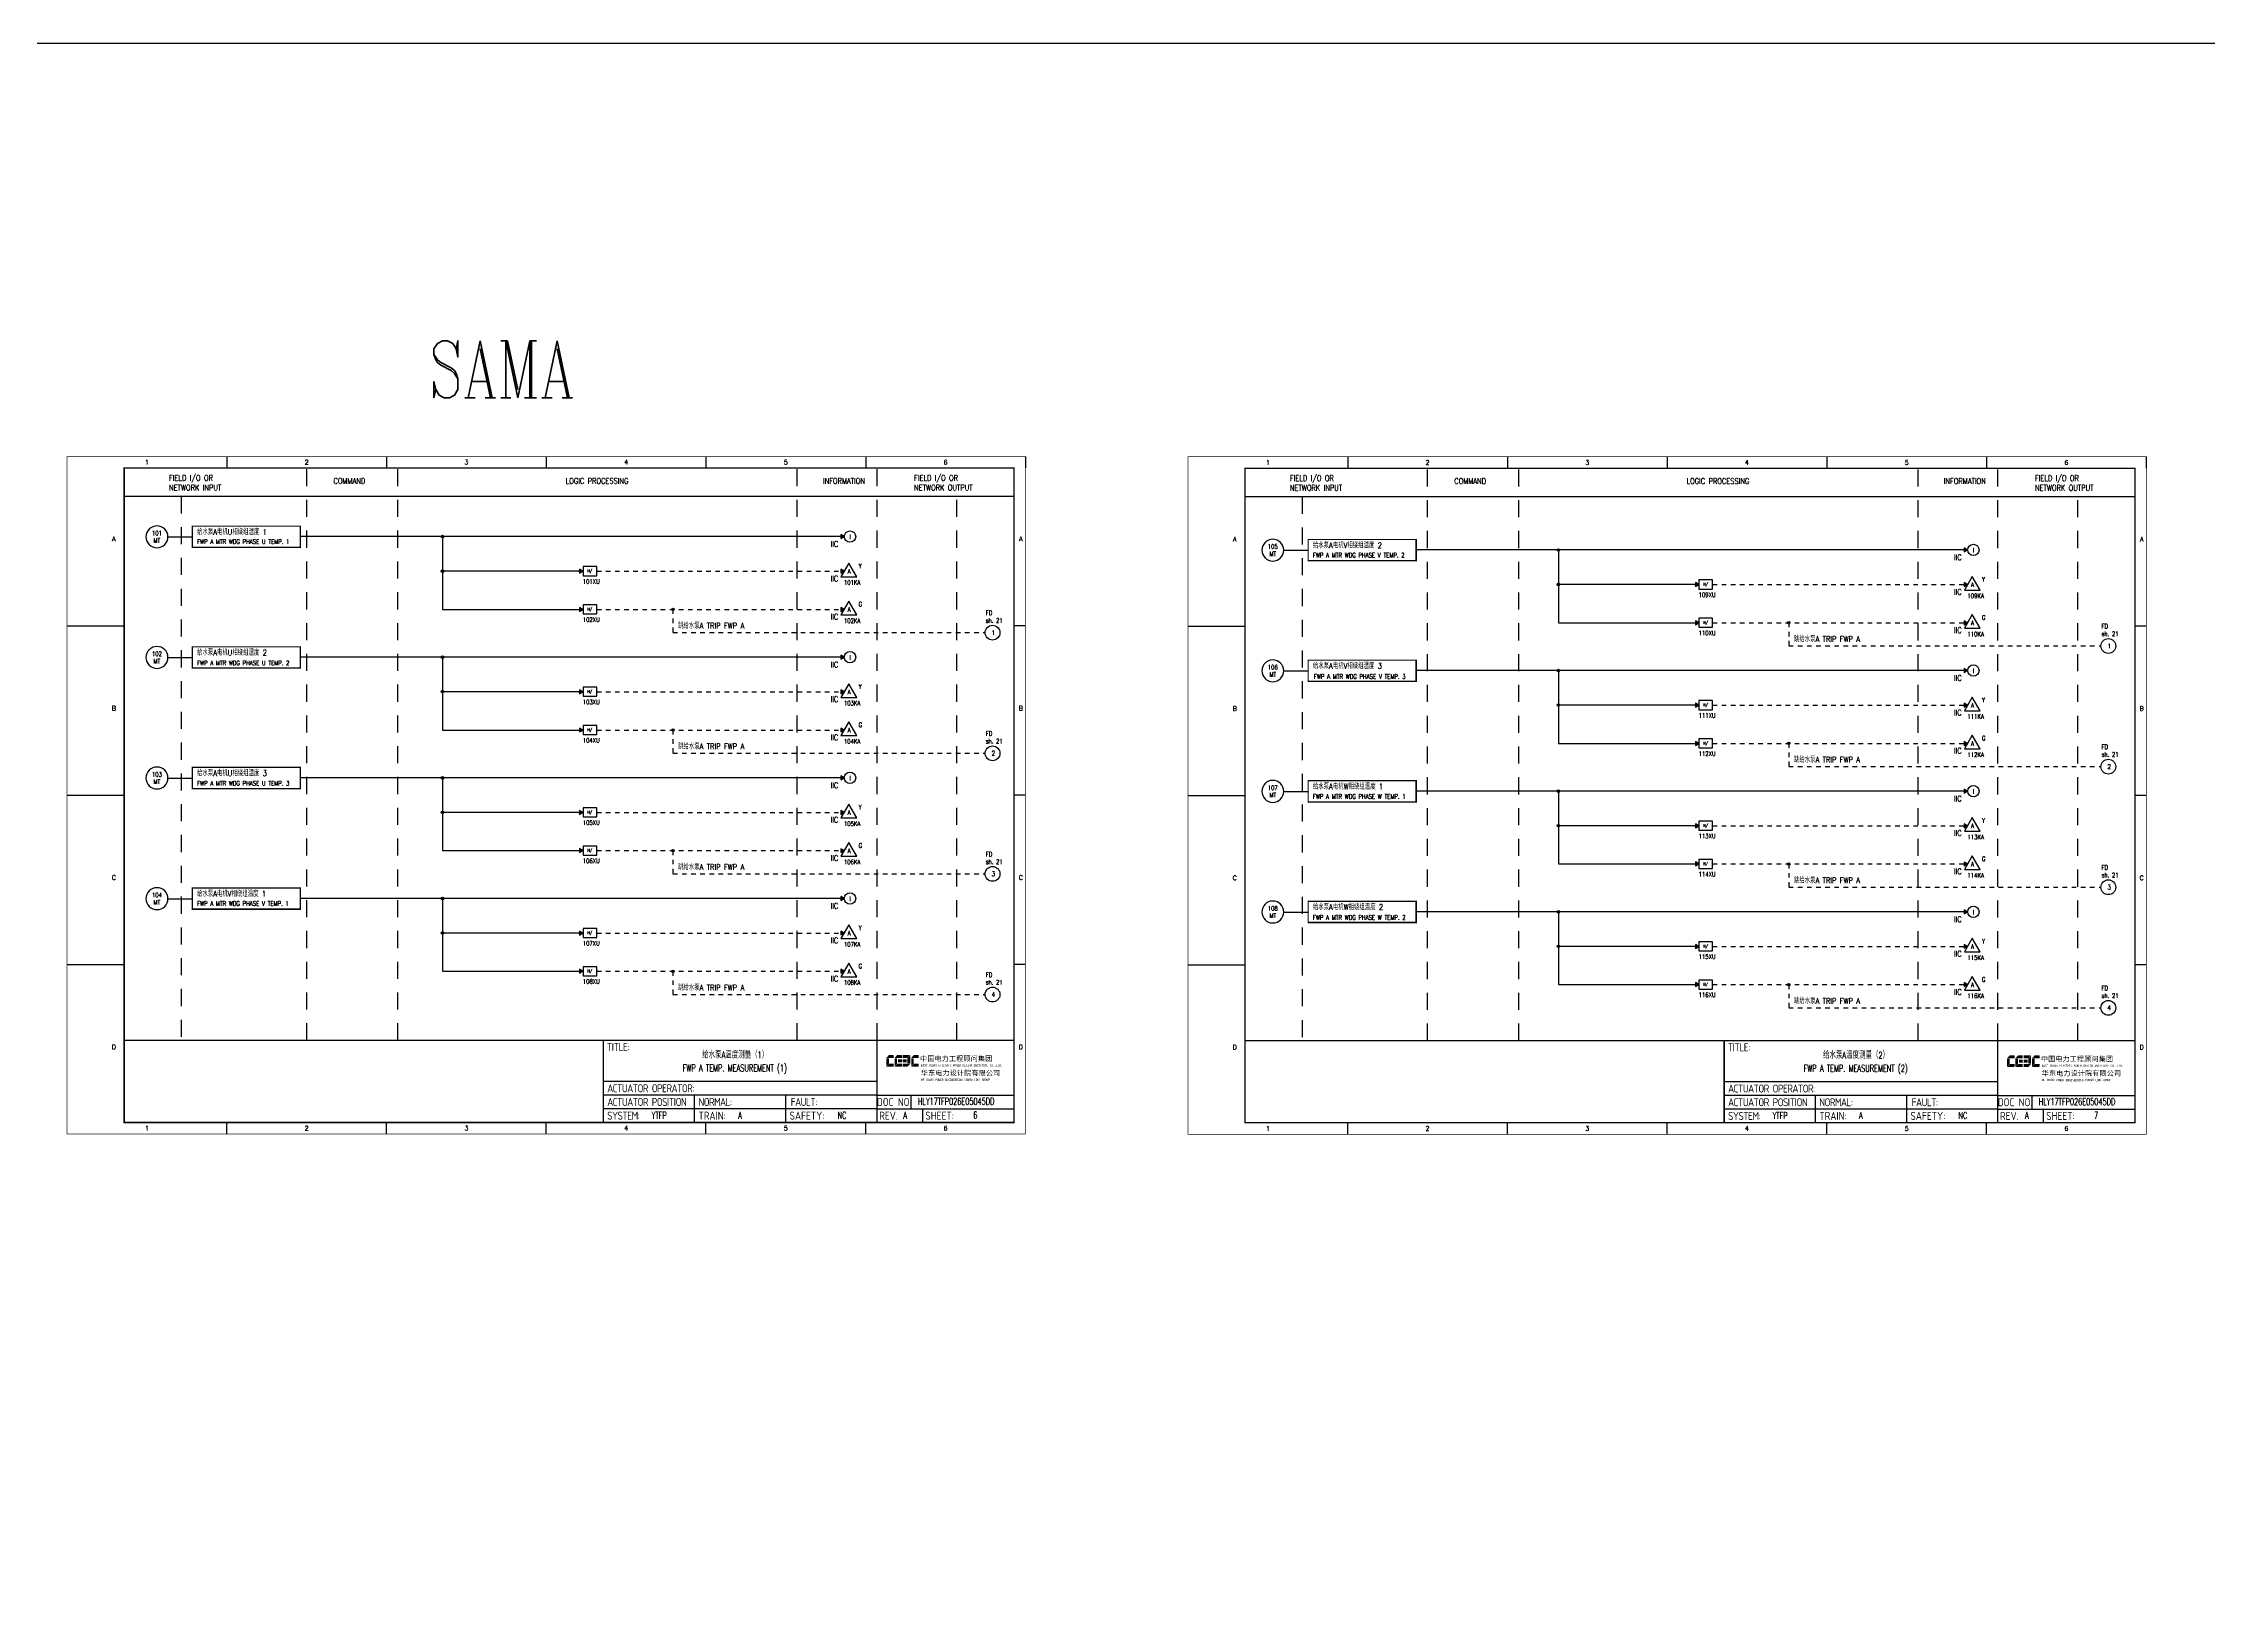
# Model space of a CAD drawing. Header units: millimetres. Extents: x 38833 to 52469, y 29493 to 32647.
# Drawn here: x 39645 to 40594, y 31961 to 32647 of the extents above; entities that cross this region are included whole.
import ezdxf
from ezdxf.enums import TextEntityAlignment as Align

# ---------------------------------------------------------------- set-up
doc = ezdxf.new("R2010")
doc.units = ezdxf.units.MM
for name, pattern in [('D2', [6, 2, -2, 2]), ('DASHED', [0.75, 0.5, -0.25]), ('JIS_02_0.7', [1.35, 0.75, -0.6])]:
    doc.linetypes.add(name, pattern=pattern)
for name, color, linetype in [('BORDER', 1, 'Continuous'), ('INSTRUMENT', 4, 'Continuous'), ('MLINE', 6, 'Continuous'), ('TITLE', 1, 'Continuous'), ('TK', 7, 'Continuous'), ('图框_外框线', 7, 'Continuous'), ('图框_标题栏文字', 6, 'Continuous')]:
    doc.layers.add(name, color=color, linetype=linetype)
doc.styles.add('DANIEL', font='COMPLEX', dxfattribs={"width": 0.7, "bigfont": 'GVFS'})
doc.styles.add('ecepdi', font='simhei.ttf', dxfattribs={"width": 0.9})
doc.styles.get("Standard").update_dxf_attribs({"font": 'romans.shx', "width": 0.7, "bigfont": 'hztxta.shx'})
doc.styles.add('工程字', font='gbenor.shx', dxfattribs={"bigfont": 'gbcbig.shx'})

# ---------------------------------------------------------------- blocks, each defined once
blk = doc.blocks.new('INS00')
at = {"layer": 'INSTRUMENT', "color": 0}
blk.add_lwpolyline([(6, 0, 1), (-6, 0, 1)], format="xyb", close=True, dxfattribs=at)
at = {"layer": 'INSTRUMENT', "flags": 1}
for tag, p in [('INSNAM', (0, 9)), ('INSDGN', (0, -9)), ('INSSUP', (0, -15)), ('INSMAN', (0, -18)), ('INSREM', (0, -21)), ('INSTYP', (0, -12))]:
    blk.add_attdef(tag, text='', height=3, dxfattribs=at).set_placement(p, align=Align.TOP_CENTER)
at = {"layer": 'INSTRUMENT', "width": 0.7}
for tag, p in [('INSIDE', (0, 2)), ('INSSYS', (0, -2))]:
    blk.add_attdef(tag, text='', height=2.5, dxfattribs=at).set_placement(p, align=Align.MIDDLE)
for tag, p in [('INSHH', (6, 3.5)), ('INSL', (6, -3)), ('INSLL', (6, -6))]:
    blk.add_attdef(tag, p, '', height=2.5, dxfattribs=at)
at = {"layer": 'INSTRUMENT', "linetype": 'DASHED', "width": 0.7}
blk.add_attdef('INSH', (6, 0.5), '', height=2.5, dxfattribs=at)
blk = doc.blocks.new('大于')
at = {"layer": 'BORDER'}
blk.add_hatch(color=256, dxfattribs=at).paths.add_polyline_path([(2178.99, 3748.47), (2177.49, 3749.34), (2177.49, 3747.6)])
for p, q in [((2176.99, 3748.47), (2178.99, 3748.47)), ((2184.99, 3748.47), (2186.99, 3748.47))]:
    blk.add_line(p, q, dxfattribs=at)
for points in [[(2178.99, 3748.47), (2177.49, 3749.34), (2177.49, 3747.6)], [(2184.99, 3750.47), (2178.99, 3750.47), (2178.99, 3746.47), (2184.99, 3746.47)]]:
    blk.add_lwpolyline(points, close=True, dxfattribs=at)
at = {"layer": 'BORDER', "style": 'DANIEL', "width": 0.8}
blk.add_text('H/', height=1.2, dxfattribs=at).set_placement((2181.94, 3748.51), align=Align.MIDDLE)
blk = doc.blocks.new('A$C1E0003F3')
h = blk.add_hatch(color=152)
edge = h.paths.add_edge_path()
edge.add_ellipse((5.15, 4.41), major_axis=(0, 0.211), ratio=0.769231, start_angle=-90, end_angle=0)
edge.add_line((5.15, 4.62), (3.22, 4.62))
edge.add_line((3.22, 4.62), (2.09, 3.35))
edge.add_line((2.09, 3.35), (5.32, 3.35))
edge.add_line((5.32, 3.35), (5.32, 4.41))
h.paths.add_polyline_path([(3.22, 3.23), (2.09, 3.23), (2.09, -0.36), (3.22, 0.91)])
edge = h.paths.add_edge_path()
edge.add_line((5.32, 0.81), (3.27, 0.81))
edge.add_line((3.27, 0.81), (2.13, -0.46))
edge.add_line((2.13, -0.46), (5.15, -0.46))
edge.add_ellipse((5.15, -0.25), major_axis=(0, 0.211), ratio=0.769231, start_angle=180, end_angle=270)
edge.add_line((5.32, -0.25), (5.32, 0.81))
h = blk.add_hatch(color=152)
edge = h.paths.add_edge_path()
edge.add_ellipse((8.78, 4.41), major_axis=(0, 0.211), ratio=0.769231, start_angle=-90, end_angle=0)
edge.add_line((8.78, 4.62), (6.84, 4.62))
edge.add_line((6.84, 4.62), (5.71, 3.35))
edge.add_line((5.71, 3.35), (8.94, 3.35))
edge.add_line((8.94, 3.35), (8.94, 4.41))
h.paths.add_polyline_path([(6.84, 3.23), (5.71, 3.23), (5.71, -0.36), (6.84, 0.91)])
edge = h.paths.add_edge_path()
edge.add_ellipse((8.78, 2.49), major_axis=(0, 0.211), ratio=0.769231, start_angle=-90, end_angle=0)
edge.add_line((8.78, 2.7), (7.22, 2.7))
edge.add_line((7.22, 2.7), (7.22, 1.44))
edge.add_line((7.22, 1.44), (8.78, 1.44))
edge.add_ellipse((8.78, 1.65), major_axis=(0, 0.211), ratio=0.769231, start_angle=180, end_angle=270)
edge.add_line((8.94, 1.65), (8.94, 2.49))
edge = h.paths.add_edge_path()
edge.add_line((8.94, 0.81), (6.89, 0.81))
edge.add_line((6.89, 0.81), (5.75, -0.46))
edge.add_line((5.75, -0.46), (8.78, -0.46))
edge.add_ellipse((8.78, -0.25), major_axis=(0, 0.211), ratio=0.769231, start_angle=180, end_angle=270)
edge.add_line((8.94, -0.25), (8.94, 0.81))
h = blk.add_hatch(color=1)
edge = h.paths.add_edge_path()
edge.add_line((12.48, 4.62), (9.46, 4.62))
edge.add_ellipse((9.46, 4.41), major_axis=(0, 0.211), ratio=0.769231, start_angle=0, end_angle=90)
edge.add_line((9.3, 4.41), (9.3, 3.35))
edge.add_line((9.3, 3.35), (11.35, 3.35))
edge.add_line((11.35, 3.35), (12.48, 4.62))
h.paths.add_polyline_path([(12.57, 4.56), (11.38, 3.23), (11.38, 0.93), (12.57, 0.93)])
edge = h.paths.add_edge_path()
edge.add_line((11.03, 2.7), (9.46, 2.7))
edge.add_ellipse((9.46, 2.49), major_axis=(0, 0.211), ratio=0.769231, start_angle=0, end_angle=90)
edge.add_line((9.3, 2.49), (9.3, 1.65))
edge.add_ellipse((9.46, 1.65), major_axis=(0, 0.211), ratio=0.769231, start_angle=90, end_angle=180)
edge.add_line((9.46, 1.44), (11.03, 1.44))
edge.add_line((11.03, 1.44), (11.03, 2.7))
h = blk.add_hatch(color=1)
edge = h.paths.add_edge_path()
edge.add_line((12.58, 0.79), (9.3, 0.79))
edge.add_line((9.3, 0.79), (9.3, -0.27))
edge.add_ellipse((9.46, -0.27), major_axis=(0, 0.211), ratio=0.769231, start_angle=90, end_angle=180)
edge.add_line((9.46, -0.48), (11.43, -0.48))
edge.add_line((11.43, -0.48), (12.58, 0.79))
h = blk.add_hatch(color=152)
edge = h.paths.add_edge_path()
edge.add_ellipse((16.11, 4.41), major_axis=(0, 0.211), ratio=0.769231, start_angle=-90, end_angle=0)
edge.add_line((16.11, 4.62), (14.14, 4.62))
edge.add_line((14.14, 4.62), (13, 3.35))
edge.add_line((13, 3.35), (16.27, 3.35))
edge.add_line((16.27, 3.35), (16.27, 4.41))
h.paths.add_polyline_path([(14.14, 3.23), (13, 3.23), (13, -0.36), (14.14, 0.91)])
edge = h.paths.add_edge_path()
edge.add_line((16.27, 0.81), (14.18, 0.81))
edge.add_line((14.18, 0.81), (13.04, -0.46))
edge.add_line((13.04, -0.46), (16.03, -0.46))
edge.add_ellipse((16.03, -0.15), major_axis=(0, 0.316), ratio=0.769231, start_angle=180, end_angle=270)
edge.add_line((16.27, -0.15), (16.27, 0.81))
at = {"layer": 'TITLE', "color": 7, "style": 'ecepdi'}
for s, p in [('中', (16.92, 1.94)), ('国', (20.09, 2)), ('电', (23.25, 1.99)), ('力', (26.39, 1.96)), ('工', (29.53, 1.95)), ('程', (32.71, 1.98)), ('顾', (35.9, 1.98)), ('问', (39.09, 1.94)), ('集', (42.26, 1.98)), ('团', (45.42, 2.01)), ('华', (17.24, -4.31)), ('东', (20.45, -4.29)), ('电', (23.62, -4.35)), ('力', (26.75, -4.32)), ('设', (29.92, -4.3)), ('计', (33.05, -4.31)), ('院', (36.26, -4.29)), ('有', (39.41, -4.29)), ('限', (42.57, -4.32)), ('公', (45.78, -4.38)), ('司', (48.91, -4.35))]:
    blk.add_text(s, height=2.2, dxfattribs=at).set_placement(p)
at = {"layer": 'TITLE', "color": 7, "style": 'ecepdi', "width": 0.975}
for s, p in [('E', (17.58, 0.02)), ('A', (18.29, 0.03)), ('S', (19, 0.03)), ('T', (19.7, 0.03)), ('C', (21.1, 0.09)), ('H', (21.77, 0.09)), ('I', (22.46, 0.09)), ('N', (23.17, 0.1)), ('A', (23.86, 0.1)), ('E', (25.35, 0.09)), ('L', (26.05, 0.11)), ('E', (26.76, 0.1)), ('C', (27.46, 0.12)), ('T', (28.18, 0.11)), ('R', (28.87, 0.1)), ('I', (29.57, 0.11)), ('C', (30.28, 0.1)), ('P', (31.64, 0.09)), ('O', (32.32, 0.08)), ('W', (33.03, 0.08)), ('E', (33.72, 0.08)), ('R', (34.42, 0.09)), ('D', (35.81, 0.1)), ('E', (36.52, 0.1)), ('S', (37.2, 0.1)), ('I', (37.91, 0.09)), ('G', (38.68, 0.11)), ('N', (39.38, 0.09)), ('I', (40.72, 0.07)), ('N', (41.43, 0.08)), ('S', (42.14, 0.08)), ('T', (42.83, 0.08)), ('I', (43.52, 0.09)), ('T', (44.22, 0.07)), ('U', (44.93, 0.07)), ('T', (45.63, 0.08)), ('E', (46.34, 0.09)), ('C', (47.76, 0.11)), ('O', (48.48, 0.1)), ('L', (50.56, 0.1)), ('T', (51.27, 0.1)), ('D', (51.96, 0.1)), ('O', (17.67, -6.18)), ('OF', (18.01, -6.2)), ('F', (18.37, -6.2)), ('C', (19.8, -6.19)), ('H', (20.47, -6.19)), ('I', (21.15, -6.19)), ('N', (21.87, -6.18)), ('A', (22.56, -6.18)), ('P', (23.98, -6.2)), ('O', (24.66, -6.21)), ('W', (25.36, -6.21)), ('E', (26.06, -6.21)), ('R', (26.75, -6.2)), ('E', (28.19, -6.24)), ('N', (28.91, -6.27)), ('G', (29.62, -6.26)), ('I', (30.32, -6.27)), ('N', (31.02, -6.27)), ('E', (31.7, -6.28)), ('E', (32.41, -6.27)), ('R', (33.1, -6.24)), ('I', (33.81, -6.24)), ('N', (34.51, -6.26)), ('G', (35.2, -6.24)), ('C', (36.61, -6.19)), ('O', (37.3, -6.21)), ('N', (38, -6.2)), ('S', (38.71, -6.21)), ('U', (39.41, -6.18)), ('L', (40.11, -6.18)), ('T', (40.81, -6.19)), ('I', (41.51, -6.21)), ('N', (42.2, -6.21)), ('G', (42.91, -6.17)), ('G', (44.29, -6.2)), ('R', (45, -6.21)), ('O', (45.69, -6.22)), ('U', (46.39, -6.2)), ('P', (47.1, -6.23)), ('.', (49.23, 0.1)), (',', (49.87, 0.1)), ('.', (52.72, 0.11))]:
    blk.add_text(s, height=1, dxfattribs=at).set_placement(p, align=Align.MIDDLE_CENTER)
blk = doc.blocks.new('A$C613255F0')
for p, q in [((70, 297), (70, 292)), ((140, 297), (140, 292)), ((210, 297), (210, 292)), ((280, 297), (280, 292)), ((350, 297), (350, 292)), ((420, 297), (420, 292)), ((0, 222.75), (25, 222.75)), ((420, 222.75), (415, 222.75)), ((0, 148.5), (25, 148.5)), ((420, 148.5), (415, 148.5)), ((0, 74.25), (25, 74.25)), ((420, 74.25), (415, 74.25)), ((70, 0), (70, 5)), ((140, 0), (140, 5)), ((210, 0), (210, 5)), ((280, 0), (280, 5)), ((350, 0), (350, 5))]:
    blk.add_line(p, q)
at = {"layer": 'MLINE', "linetype": 'JIS_02_0.7', "ltscale": 10}
for p, q in [((105, 41), (105, 292)), ((145, 41), (145, 292)), ((320, 41), (320, 292)), ((355, 41), (355, 292)), ((50, 279.56), (50, 41)), ((390, 41), (390, 279.56))]:
    blk.add_line(p, q, dxfattribs=at)
at = {"layer": 'MLINE'}
blk.add_line((25, 279.56), (415, 279.56), dxfattribs=at)
at = {"layer": '图框_外框线'}
for p, q in [((355, 5), (355, 41)), ((355, 23), (235, 23)), ((355, 17), (235, 17)), ((355, 11), (235, 11)), ((355, 11), (235, 11)), ((275, 11), (275, 17)), ((275, 5), (275, 11)), ((315, 11), (315, 17)), ((315, 5), (315, 11)), ((355, 17), (415, 17)), ((355, 11), (415, 11)), ((370, 11), (370, 17)), ((375, 5), (375, 11))]:
    blk.add_line(p, q, dxfattribs=at)
for points, const_width in [([(0, 0), (420, 0), (420, 297), (0, 297)], 0.3), ([(25, 5), (415, 5), (415, 292), (25, 292)], 0.6)]:
    blk.add_lwpolyline(points, close=True, dxfattribs=dict(at, const_width=const_width))
at = {"layer": '图框_外框线', "const_width": 0.6}
blk.add_lwpolyline([(235, 41), (25, 41)], dxfattribs=at)
at = {"layer": '图框_外框线'}
blk.add_lwpolyline([(415, 41, 0.6, 0.6, 0), (235, 41, 0.6, 0.6, 0), (235, 5, 0, 0, 0)], format="xyseb", dxfattribs=at)
blk.add_blockref('A$C1E0003F3', (356.94, 29.95))
at = {"layer": 'MLINE', "char_height": 2.5, "width": 31.8959, "attachment_point": 1}
for s, insert in [('FIELD I/O OR', (44.67, 288.89)), ('COMMAND', (116.74, 287.58)), ('LOGIC PROCESSING', (218.52, 287.58)), ('INFORMATION', (331.25, 287.58)), ('FIELD I/O OR', (371.22, 288.89)), ('NETWORK INPUT', (44.67, 284.64)), ('NETWORK OUTPUT', (371.22, 284.64))]:
    blk.add_mtext(s, dxfattribs=dict(at, insert=insert))
at = {"layer": 'TK', "color": 3}
for s, p in [('1', (35, 294.5)), ('2', (105, 294.5)), ('3', (175, 294.5)), ('4', (245, 294.5)), ('5', (315, 294.5)), ('6', (385, 294.5)), ('1', (35, 2.5)), ('2', (105, 2.5)), ('3', (175, 2.5)), ('4', (245, 2.5)), ('5', (315, 2.5)), ('6', (385, 2.5))]:
    blk.add_text(s, height=2, dxfattribs=at).set_placement(p, align=Align.MIDDLE)
for s, p in [('A', (20.5, 259.88)), ('A', (418, 259.88)), ('B', (20.5, 185.62)), ('B', (418, 185.62)), ('C', (20.5, 111.38)), ('C', (418, 111.38)), ('D', (20.5, 37.12)), ('D', (418, 37.12))]:
    blk.add_text(s, height=2, dxfattribs=at).set_placement(p, align=Align.CENTER)
at = {"layer": '图框_标题栏文字', "char_height": 3.5, "style": '工程字'}
for s, insert, width, attachment_point in [('{\\T0.9; TITLE:}', (234.86, 38.09), 14.2249, 4), ('{\\T0.9; ACTUATOR OPERATOR:}', (235, 20), 40, 4), ('{\\T0.9; ACTUATOR POSITION}', (235, 14), 45, 4), ('{\\T0.9; SYSTEM:}', (235, 8), 17.9526, 4), ('{\\T0.9; }TRAIN: ', (275, 8), 17.6638, 4), ('{\\T0.9; NORMAL:}', (275, 14), 18.2557, 4), ('SAFETY:', (324.3, 8), 22.3993, 5), ('{\\T0.9; FAULT:}', (315.44, 14), 15, 4), ('DOC NO.', (362.5, 14), 15, 5), ('REV.', (360, 8), 10, 5), ('SHEET:', (382.42, 8), 20, 5)]:
    blk.add_mtext(s, dxfattribs=dict(at, insert=insert, width=width, attachment_point=attachment_point))

msp = doc.modelspace()

# ---------------------------------------------------------------- hatches: boundary and pattern name
h = msp.add_hatch(color=256)
edge = h.paths.add_edge_path()
edge.add_arc((39819.74, 32430.43), 0.55, 0, 360)
for points in [[(39995.82, 32430.43), (39994.32, 32431.29), (39994.32, 32429.56)], [(40488.2, 32424.58), (40486.7, 32425.44), (40486.7, 32423.71)], [(39995.82, 32415.28), (39994.32, 32416.14), (39994.32, 32414.41)], [(40488.2, 32409.43), (40486.7, 32410.29), (40486.7, 32408.56)], [(39995.82, 32398.51), (39994.32, 32399.37), (39994.32, 32397.64)], [(40488.2, 32392.65), (40486.7, 32393.52), (40486.7, 32391.79)], [(39995.82, 32377.54), (39994.32, 32378.41), (39994.32, 32376.67)], [(40488.2, 32371.69), (40486.7, 32372.56), (40486.7, 32370.82)], [(39995.82, 32362.39), (39994.32, 32363.26), (39994.32, 32361.52)], [(40488.2, 32356.54), (40486.7, 32357.41), (40486.7, 32355.67)], [(39995.82, 32345.62), (39994.32, 32346.48), (39994.32, 32344.75)], [(40488.2, 32339.77), (40486.7, 32340.63), (40486.7, 32338.9)], [(39995.82, 32324.65), (39994.32, 32325.52), (39994.32, 32323.79)], [(40488.2, 32318.8), (40486.7, 32319.67), (40486.7, 32317.94)], [(39995.82, 32309.5), (39994.32, 32310.37), (39994.32, 32308.64)], [(40488.2, 32303.65), (40486.7, 32304.52), (40486.7, 32302.79)], [(39995.82, 32292.73), (39994.32, 32293.59), (39994.32, 32291.86)], [(40488.2, 32286.88), (40486.7, 32287.74), (40486.7, 32286.01)], [(39995.82, 32271.76), (39994.32, 32272.63), (39994.32, 32270.9)], [(40488.2, 32265.91), (40486.7, 32266.78), (40486.7, 32265.05)], [(39995.82, 32256.61), (39994.32, 32257.48), (39994.32, 32255.75)], [(40488.2, 32250.76), (40486.7, 32251.63), (40486.7, 32249.9)], [(39995.82, 32239.84), (39994.32, 32240.71), (39994.32, 32238.97)], [(40488.2, 32233.99), (40486.7, 32234.86), (40486.7, 32233.12)]]:
    msp.add_hatch(color=256).paths.add_polyline_path(points)
h = msp.add_hatch(color=256)
edge = h.paths.add_edge_path()
edge.add_arc((40308.79, 32424.58), 0.55, 0, 360)
h = msp.add_hatch(color=256)
edge = h.paths.add_edge_path()
edge.add_arc((39819.74, 32415.28), 0.55, 0, 360)
h = msp.add_hatch(color=256)
edge = h.paths.add_edge_path()
edge.add_arc((40308.79, 32409.43), 0.55, 0, 360)
h = msp.add_hatch(color=256)
edge = h.paths.add_edge_path()
edge.add_arc((39920.73, 32398.51), 0.55, 0, 360)
h = msp.add_hatch(color=256)
edge = h.paths.add_edge_path()
edge.add_arc((40409.77, 32392.65), 0.55, 0, 360)
h = msp.add_hatch(color=256)
edge = h.paths.add_edge_path()
edge.add_arc((39819.74, 32377.54), 0.55, 0, 360)
h = msp.add_hatch(color=256)
edge = h.paths.add_edge_path()
edge.add_arc((40308.79, 32371.69), 0.55, 0, 360)
h = msp.add_hatch(color=256)
edge = h.paths.add_edge_path()
edge.add_arc((39819.74, 32362.39), 0.55, 0, 360)
h = msp.add_hatch(color=256)
edge = h.paths.add_edge_path()
edge.add_arc((40308.79, 32356.54), 0.55, 0, 360)
h = msp.add_hatch(color=256)
edge = h.paths.add_edge_path()
edge.add_arc((39920.73, 32345.62), 0.55, 0, 360)
h = msp.add_hatch(color=256)
edge = h.paths.add_edge_path()
edge.add_arc((40409.77, 32339.77), 0.55, 0, 360)
h = msp.add_hatch(color=256)
edge = h.paths.add_edge_path()
edge.add_arc((39819.74, 32324.65), 0.55, 0, 360)
h = msp.add_hatch(color=256)
edge = h.paths.add_edge_path()
edge.add_arc((40308.79, 32318.8), 0.55, 0, 360)
h = msp.add_hatch(color=256)
edge = h.paths.add_edge_path()
edge.add_arc((39819.74, 32309.5), 0.55, 0, 360)
h = msp.add_hatch(color=256)
edge = h.paths.add_edge_path()
edge.add_arc((40308.79, 32303.65), 0.55, 0, 360)
h = msp.add_hatch(color=256)
edge = h.paths.add_edge_path()
edge.add_arc((39920.73, 32292.73), 0.55, 0, 360)
h = msp.add_hatch(color=256)
edge = h.paths.add_edge_path()
edge.add_arc((40409.77, 32286.88), 0.55, 0, 360)
h = msp.add_hatch(color=256)
edge = h.paths.add_edge_path()
edge.add_arc((39819.74, 32271.76), 0.55, 0, 360)
h = msp.add_hatch(color=256)
edge = h.paths.add_edge_path()
edge.add_arc((39819.74, 32271.76), 0.55, 0, 360)
h = msp.add_hatch(color=256)
edge = h.paths.add_edge_path()
edge.add_arc((40308.79, 32265.91), 0.55, 0, 360)
h = msp.add_hatch(color=256)
edge = h.paths.add_edge_path()
edge.add_arc((39819.74, 32256.61), 0.55, 0, 360)
h = msp.add_hatch(color=256)
edge = h.paths.add_edge_path()
edge.add_arc((39819.74, 32256.61), 0.55, 0, 360)
h = msp.add_hatch(color=256)
edge = h.paths.add_edge_path()
edge.add_arc((40308.79, 32250.76), 0.55, 0, 360)
h = msp.add_hatch(color=256)
edge = h.paths.add_edge_path()
edge.add_arc((39920.73, 32239.84), 0.55, 0, 360)
h = msp.add_hatch(color=256)
edge = h.paths.add_edge_path()
edge.add_arc((40409.77, 32233.99), 0.55, 0, 360)

# ---------------------------------------------------------------- linework, layer by layer
for p, q in [((39699.38, 32430.34), (39710.08, 32430.34)), ((39757.48, 32425.67), (39757.48, 32435.01)), ((39995.82, 32430.43), (39757.48, 32430.43)), ((39819.74, 32430.43), (39819.74, 32398.51)), ((40246.53, 32419.82), (40246.53, 32429.16)), ((39757.48, 32425.67), (39710.08, 32425.67)), ((40188.43, 32424.49), (40199.13, 32424.49)), ((40246.53, 32419.82), (40199.13, 32419.82)), ((40488.2, 32424.58), (40246.53, 32424.58)), ((40308.79, 32424.58), (40308.79, 32392.65)), ((39881.35, 32415.28), (39819.74, 32415.28)), ((39887.35, 32415.28), (39888.14, 32415.28)), ((40370.39, 32409.43), (40308.79, 32409.43)), ((40376.39, 32409.43), (40377.19, 32409.43)), ((39819.74, 32398.51), (39881.35, 32398.51)), ((39887.35, 32398.51), (39888.14, 32398.51)), ((40308.79, 32392.65), (40370.39, 32392.65)), ((40376.39, 32392.65), (40377.19, 32392.65)), ((39757.48, 32372.78), (39757.48, 32382.12)), ((39699.38, 32377.45), (39710.08, 32377.45)), ((39757.48, 32372.78), (39710.08, 32372.78)), ((39995.82, 32377.54), (39757.48, 32377.54)), ((39819.74, 32377.54), (39819.74, 32345.62)), ((40246.53, 32366.93), (40246.53, 32376.27)), ((40188.43, 32371.6), (40199.13, 32371.6)), ((40246.53, 32366.93), (40199.13, 32366.93)), ((40488.2, 32371.69), (40246.53, 32371.69)), ((40308.79, 32371.69), (40308.79, 32339.77)), ((39881.35, 32362.39), (39819.74, 32362.39)), ((39887.35, 32362.39), (39888.14, 32362.39)), ((40370.39, 32356.54), (40308.79, 32356.54)), ((40376.39, 32356.54), (40377.19, 32356.54)), ((39819.74, 32345.62), (39881.35, 32345.62)), ((39887.35, 32345.62), (39888.14, 32345.62)), ((40308.79, 32339.77), (40370.39, 32339.77)), ((40376.39, 32339.77), (40377.19, 32339.77)), ((39757.48, 32319.89), (39757.48, 32329.23)), ((39995.82, 32324.65), (39757.48, 32324.65)), ((39819.74, 32324.65), (39819.74, 32292.73)), ((39699.38, 32324.56), (39710.08, 32324.56)), ((39757.48, 32319.89), (39710.08, 32319.89)), ((40188.43, 32318.71), (40199.13, 32318.71)), ((40246.53, 32314.04), (40246.53, 32323.38)), ((40488.2, 32318.8), (40246.53, 32318.8)), ((40308.79, 32318.8), (40308.79, 32286.88)), ((39881.35, 32309.5), (39819.74, 32309.5)), ((39887.35, 32309.5), (39888.14, 32309.5)), ((40246.53, 32314.04), (40199.13, 32314.04)), ((40370.39, 32303.65), (40308.79, 32303.65)), ((40376.39, 32303.65), (40377.19, 32303.65)), ((39819.74, 32292.73), (39881.35, 32292.73)), ((39887.35, 32292.73), (39888.14, 32292.73)), ((40308.79, 32286.88), (40370.39, 32286.88)), ((40376.39, 32286.88), (40377.19, 32286.88)), ((39699.38, 32271.67), (39710.08, 32271.67)), ((39757.48, 32267), (39757.48, 32276.34)), ((39995.82, 32271.76), (39757.48, 32271.76)), ((39819.74, 32271.76), (39819.74, 32239.84)), ((40246.53, 32261.15), (40246.53, 32270.49)), ((39757.48, 32267), (39710.08, 32267)), ((40188.43, 32265.82), (40199.13, 32265.82)), ((40246.53, 32261.15), (40199.13, 32261.15)), ((40488.2, 32265.91), (40246.53, 32265.91)), ((40308.79, 32265.91), (40308.79, 32233.99)), ((39881.35, 32256.61), (39819.74, 32256.61)), ((39887.35, 32256.61), (39888.14, 32256.61)), ((40370.39, 32250.76), (40308.79, 32250.76)), ((40376.39, 32250.76), (40377.19, 32250.76)), ((39819.74, 32239.84), (39879.35, 32239.84)), ((39887.35, 32239.84), (39888.14, 32239.84)), ((40308.79, 32233.99), (40370.39, 32233.99)), ((40376.39, 32233.99), (40377.19, 32233.99))]:
    msp.add_line(p, q)
at = {"linetype": 'D2'}
for p, q in [((39887.35, 32415.28), (39995.82, 32415.28)), ((40376.39, 32409.43), (40488.2, 32409.43)), ((39887.35, 32398.51), (39995.82, 32398.51)), ((39920.73, 32398.51), (39920.73, 32388.31)), ((40376.39, 32392.65), (40488.2, 32392.65)), ((40409.77, 32392.65), (40409.77, 32382.46)), ((39920.73, 32388.31), (40057.54, 32388.31)), ((40409.77, 32382.46), (40546.59, 32382.46)), ((39887.35, 32362.39), (39995.82, 32362.39)), ((40376.39, 32356.54), (40488.2, 32356.54)), ((39887.35, 32345.62), (39995.82, 32345.62)), ((39920.73, 32345.62), (39920.73, 32335.42)), ((39920.73, 32335.42), (40057.54, 32335.42)), ((40376.39, 32339.77), (40488.2, 32339.77)), ((40409.77, 32339.77), (40409.77, 32329.57)), ((40409.77, 32329.57), (40546.59, 32329.57)), ((39887.35, 32309.5), (39995.82, 32309.5)), ((40376.39, 32303.65), (40488.2, 32303.65)), ((39887.35, 32292.73), (39995.82, 32292.73)), ((39920.73, 32292.73), (39920.73, 32282.54)), ((40376.39, 32286.88), (40488.2, 32286.88)), ((40409.77, 32286.88), (40409.77, 32276.69)), ((39920.73, 32282.54), (40057.54, 32282.54)), ((40409.77, 32276.69), (40546.59, 32276.69)), ((39887.35, 32256.61), (39995.82, 32256.61)), ((40376.39, 32250.76), (40488.2, 32250.76)), ((39887.35, 32239.84), (39995.82, 32239.84)), ((39920.73, 32239.84), (39920.73, 32229.65)), ((40376.39, 32233.99), (40488.2, 32233.99)), ((40409.77, 32233.99), (40409.77, 32223.8)), ((39920.73, 32229.65), (40057.54, 32229.65)), ((40409.77, 32223.8), (40546.59, 32223.8))]:
    msp.add_line(p, q, dxfattribs=at)
for points in [[(39417.51, 32646.72), (50497.51, 32646.72), (50497.51, 29493.1), (39417.51, 29493.1)], [(39995.82, 32430.43), (39994.32, 32431.29), (39994.32, 32429.56)], [(40488.2, 32424.58), (40486.7, 32425.44), (40486.7, 32423.71)], [(39995.82, 32415.28), (39994.32, 32416.14), (39994.32, 32414.41)], [(40488.2, 32409.43), (40486.7, 32410.29), (40486.7, 32408.56)], [(39995.82, 32398.51), (39994.32, 32399.37), (39994.32, 32397.64)], [(40488.2, 32392.65), (40486.7, 32393.52), (40486.7, 32391.79)], [(39995.82, 32377.54), (39994.32, 32378.41), (39994.32, 32376.67)], [(40488.2, 32371.69), (40486.7, 32372.56), (40486.7, 32370.82)], [(39995.82, 32362.39), (39994.32, 32363.26), (39994.32, 32361.52)], [(40488.2, 32356.54), (40486.7, 32357.41), (40486.7, 32355.67)], [(39995.82, 32345.62), (39994.32, 32346.48), (39994.32, 32344.75)], [(40488.2, 32339.77), (40486.7, 32340.63), (40486.7, 32338.9)], [(39995.82, 32324.65), (39994.32, 32325.52), (39994.32, 32323.79)], [(40488.2, 32318.8), (40486.7, 32319.67), (40486.7, 32317.94)], [(39995.82, 32309.5), (39994.32, 32310.37), (39994.32, 32308.64)], [(40488.2, 32303.65), (40486.7, 32304.52), (40486.7, 32302.79)], [(39995.82, 32292.73), (39994.32, 32293.59), (39994.32, 32291.86)], [(40488.2, 32286.88), (40486.7, 32287.74), (40486.7, 32286.01)], [(39995.82, 32271.76), (39994.32, 32272.63), (39994.32, 32270.9)], [(40488.2, 32265.91), (40486.7, 32266.78), (40486.7, 32265.05)], [(39995.82, 32256.61), (39994.32, 32257.48), (39994.32, 32255.75)], [(40488.2, 32250.76), (40486.7, 32251.63), (40486.7, 32249.9)], [(39995.82, 32239.84), (39994.32, 32240.71), (39994.32, 32238.97)], [(40488.2, 32233.99), (40486.7, 32234.86), (40486.7, 32233.12)]]:
    msp.add_lwpolyline(points, close=True)
at = {"const_width": 0.5}
for points in [[(39710.08, 32435.01), (39757.48, 32435.01), (39757.48, 32425.67), (39710.08, 32425.67), (39710.08, 32435.01)], [(40199.13, 32429.16), (40246.53, 32429.16), (40246.53, 32419.82), (40199.13, 32419.82), (40199.13, 32429.16)], [(39710.08, 32382.12), (39757.48, 32382.12), (39757.48, 32372.78), (39710.08, 32372.78), (39710.08, 32382.12)], [(40199.13, 32376.27), (40246.53, 32376.27), (40246.53, 32366.93), (40199.13, 32366.93), (40199.13, 32376.27)], [(39710.08, 32329.23), (39757.48, 32329.23), (39757.48, 32319.89), (39710.08, 32319.89), (39710.08, 32329.23)], [(40199.13, 32323.38), (40246.53, 32323.38), (40246.53, 32314.04), (40199.13, 32314.04), (40199.13, 32323.38)], [(39710.08, 32276.34), (39757.48, 32276.34), (39757.48, 32267), (39710.08, 32267), (39710.08, 32276.34)], [(40199.13, 32270.49), (40246.53, 32270.49), (40246.53, 32261.15), (40199.13, 32261.15), (40199.13, 32270.49)]]:
    msp.add_lwpolyline(points, dxfattribs=at)
at = {"color": 1}
for points in [[(40001.3, 32412.83), (39997.84, 32418.83), (39994.38, 32412.83)], [(40493.68, 32406.98), (40490.22, 32412.98), (40486.76, 32406.98)], [(40001.3, 32396.06), (39997.84, 32402.06), (39994.38, 32396.06)], [(40493.68, 32390.21), (40490.22, 32396.21), (40486.76, 32390.21)], [(40001.3, 32359.94), (39997.84, 32365.94), (39994.38, 32359.94)], [(40493.68, 32354.09), (40490.22, 32360.09), (40486.76, 32354.09)], [(40001.3, 32343.17), (39997.84, 32349.17), (39994.38, 32343.17)], [(40493.68, 32337.32), (40490.22, 32343.32), (40486.76, 32337.32)], [(40001.3, 32307.05), (39997.84, 32313.05), (39994.38, 32307.05)], [(40493.68, 32301.2), (40490.22, 32307.2), (40486.76, 32301.2)], [(40001.3, 32290.28), (39997.84, 32296.28), (39994.38, 32290.28)], [(40493.68, 32284.43), (40490.22, 32290.43), (40486.76, 32284.43)], [(40001.3, 32254.16), (39997.84, 32260.16), (39994.38, 32254.16)], [(40493.68, 32248.31), (40490.22, 32254.31), (40486.76, 32248.31)], [(40001.3, 32237.39), (39997.84, 32243.39), (39994.38, 32237.39)], [(40493.68, 32231.54), (40490.22, 32237.54), (40486.76, 32231.54)]]:
    msp.add_lwpolyline(points, close=True, dxfattribs=at)
for centre, radius in [((39819.74, 32430.43), 0.55), ((39998.32, 32430.43), 2.5), ((40308.79, 32424.58), 0.55), ((40490.7, 32424.58), 2.5), ((39819.74, 32415.28), 0.55), ((40308.79, 32409.43), 0.55), ((39920.73, 32398.51), 0.55), ((40409.77, 32392.65), 0.55), ((39819.74, 32377.54), 0.55), ((39998.32, 32377.54), 2.5), ((40308.79, 32371.69), 0.55), ((40490.7, 32371.69), 2.5), ((39819.74, 32362.39), 0.55), ((40308.79, 32356.54), 0.55), ((39920.73, 32345.62), 0.55), ((40409.77, 32339.77), 0.55), ((39819.74, 32324.65), 0.55), ((39998.32, 32324.65), 2.5), ((40308.79, 32318.8), 0.55), ((40490.7, 32318.8), 2.5), ((39819.74, 32309.5), 0.55), ((40308.79, 32303.65), 0.55), ((39920.73, 32292.73), 0.55), ((40409.77, 32286.88), 0.55), ((39819.74, 32271.76), 0.55), ((39819.74, 32271.76), 0.55), ((39998.32, 32271.76), 2.5), ((40490.7, 32265.91), 2.5), ((40308.79, 32265.91), 0.55), ((39819.74, 32256.61), 0.55), ((39819.74, 32256.61), 0.55), ((40308.79, 32250.76), 0.55), ((39920.73, 32239.84), 0.55), ((40409.77, 32233.99), 0.55)]:
    msp.add_circle(centre, radius)
at = {"layer": 'BORDER'}
for centre in [(40060.79, 32388.31), (40549.84, 32382.46), (40060.79, 32335.42), (40549.84, 32329.57), (40060.79, 32282.54), (40549.84, 32276.69), (40060.79, 32229.65), (40549.84, 32223.8)]:
    msp.add_circle(centre, 3.25, dxfattribs=at)

# ---------------------------------------------------------------- block references
for name, p in [('A$C613255F0', (39655.21, 32168.53)), ('A$C613255F0', (40146.46, 32168.41)), ('大于', (37702.35, 28666.81)), ('大于', (38191.4, 28660.96)), ('大于', (37702.35, 28650.03)), ('大于', (38191.4, 28644.18)), ('大于', (37702.35, 28613.92)), ('大于', (38191.4, 28608.07)), ('大于', (37702.35, 28597.15)), ('大于', (38191.4, 28591.3)), ('大于', (37702.35, 28561.03)), ('大于', (38191.4, 28555.18)), ('大于', (37702.35, 28544.26)), ('大于', (38191.4, 28538.41)), ('大于', (37702.35, 28508.14)), ('大于', (38191.4, 28502.29)), ('大于', (37702.35, 28491.37)), ('大于', (38191.4, 28485.52))]:
    msp.add_blockref(name, p)
at = {"layer": 'MLINE', "xscale": 0.7999999999992724, "yscale": 0.7999999999992724, "zscale": 0.7999999999992724}
for p, values in [((39694.58, 32430.34), {'INSIDE': '101', 'INSSYS': 'MT'}), ((40183.63, 32424.49), {'INSIDE': '105', 'INSSYS': 'MT'}), ((39694.58, 32377.45), {'INSIDE': '102', 'INSSYS': 'MT'}), ((40183.63, 32371.6), {'INSIDE': '106', 'INSSYS': 'MT'}), ((39694.58, 32324.56), {'INSIDE': '103', 'INSSYS': 'MT'}), ((40183.63, 32318.71), {'INSIDE': '107', 'INSSYS': 'MT'}), ((39694.58, 32271.67), {'INSIDE': '104', 'INSSYS': 'MT'}), ((40183.63, 32265.82), {'INSIDE': '108', 'INSSYS': 'MT'})]:
    msp.add_blockref('INS00', p, dxfattribs=at).add_auto_attribs(values)

# ---------------------------------------------------------------- texts
at = {"width": 0.7}
for p in [(39998.36, 32429.3), (40490.74, 32423.45), (39998.36, 32376.41), (40490.74, 32370.56), (39998.36, 32323.52), (40490.74, 32317.67), (39998.36, 32270.64), (40490.74, 32264.79)]:
    msp.add_text('I', height=2, dxfattribs=at).set_placement(p, align=Align.CENTER)
at = {"color": 1, "width": 0.7}
for p in [(39997.93, 32414.2), (40490.31, 32408.35), (39997.93, 32397.43), (40490.31, 32391.58), (39997.93, 32361.31), (40490.31, 32355.46), (39997.93, 32344.54), (40490.31, 32338.69), (39997.93, 32308.43), (40490.31, 32302.58), (39997.93, 32291.65), (40490.31, 32285.8), (39997.93, 32255.54), (40490.31, 32249.69), (39997.93, 32238.77), (40490.31, 32232.91)]:
    msp.add_text('A', height=2, dxfattribs=at).set_placement(p, align=Align.CENTER)
at = {"attachment_point": 1}
for s, insert, char_height, width in [('给水泵A电机U相绕组温度 1', (39712.16, 32433.73), 2.5, 73.0067), ('FWP A MTR WDG PHASE U TEMP. 1', (39712.16, 32429.22), 2, 73.0067), ('IIC', (39989.82, 32428.43), 2.5, 4.5039), ('给水泵A电机V相绕组温度 2', (40201.21, 32427.88), 2.5, 73.0067), ('FWP A MTR WDG PHASE V TEMP. 2', (40201.21, 32423.3), 2, 73.0067), ('IIC', (40482.2, 32422.58), 2.5, 4.5039), ('101XU', (39881.2, 32411.77), 2, 11.1697), ('IIC', (39989.82, 32413.28), 2.5, 4.5039), ('101KA', (39995.67, 32411.32), 2, 73.0067), ('Y', (40002.06, 32418.52), 2, 73.0067), ('Y', (40494.44, 32412.67), 2, 73.0067), ('G', (40002.06, 32401.75), 2, 73.0067), ('109XU', (40370.25, 32405.92), 2, 11.1697), ('IIC', (40482.2, 32407.43), 2.5, 4.5039), ('109KA', (40488.05, 32405.46), 2, 73.0067), ('102XU', (39881.2, 32394.99), 2, 11.1697), ('跳给水泵A TRIP FWP A', (39923, 32392.6), 2.5, 73.0067), ('IIC', (39989.82, 32396.51), 2.5, 4.5039), ('102KA', (39995.67, 32394.54), 2, 73.0067), ('G', (40494.44, 32395.9), 2, 73.0067), ('1', (40060.42, 32389.3), 2, 73.0067), ('110XU', (40370.25, 32389.14), 2, 11.1697), ('跳给水泵A TRIP FWP A', (40412.05, 32386.75), 2.5, 73.0067), ('IIC', (40482.2, 32390.65), 2.5, 4.5039), ('110KA', (40488.05, 32388.69), 2, 73.0067), ('1', (40549.47, 32383.45), 2, 73.0067), ('给水泵A电机U相绕组温度 2', (39712.16, 32380.84), 2.5, 73.0067), ('FWP A MTR WDG PHASE U TEMP. 2', (39712.16, 32376.01), 2, 73.0067), ('IIC', (39989.82, 32375.54), 2.5, 4.5039), ('给水泵A电机V相绕组温度 3', (40201.21, 32374.99), 2.5, 73.0067), ('Y', (40002.06, 32365.63), 2, 73.0067), ('FWP A MTR WDG PHASE V TEMP. 3', (40201.67, 32370.06), 2, 73.0067), ('IIC', (40482.2, 32369.69), 2.5, 4.5039), ('103XU', (39881.2, 32358.88), 2, 11.1697), ('IIC', (39989.82, 32360.39), 2.5, 4.5039), ('103KA', (39995.67, 32358.43), 2, 73.0067), ('IIC', (40482.2, 32354.54), 2.5, 4.5039), ('Y', (40494.44, 32359.78), 2, 73.0067), ('IIC', (39989.82, 32343.62), 2.5, 4.5039), ('G', (40002.06, 32348.86), 2, 73.0067), ('111XU', (40370.25, 32353.03), 2, 11.1697), ('111KA', (40488.05, 32352.58), 2, 73.0067), ('104XU', (39881.2, 32342.11), 2, 11.1697), ('跳给水泵A TRIP FWP A', (39923, 32339.71), 2.5, 73.0067), ('104KA', (39995.67, 32341.65), 2, 73.0067), ('2', (40060.42, 32336.42), 2, 73.0067), ('112XU', (40370.25, 32336.26), 2, 11.1697), ('跳给水泵A TRIP FWP A', (40412.05, 32333.86), 2.5, 73.0067), ('IIC', (40482.2, 32337.77), 2.5, 4.5039), ('112KA', (40488.05, 32335.8), 2, 73.0067), ('G', (40494.44, 32343.01), 2, 73.0067), ('给水泵A电机U相绕组温度 3', (39712.16, 32327.95), 2.5, 73.0067), ('2', (40549.47, 32330.57), 2, 73.0067), ('FWP A MTR WDG PHASE U TEMP. 3', (39712.16, 32323.26), 2, 73.0067), ('IIC', (39989.82, 32322.65), 2.5, 4.5039), ('给水泵A电机W相绕组温度 1', (40201.21, 32322.1), 2.5, 73.0067), ('FWP A MTR WDG PHASE W TEMP. 1', (40201.21, 32317.51), 2, 73.0067), ('IIC', (40482.2, 32316.8), 2.5, 4.5039), ('105XU', (39881.2, 32305.99), 2, 11.1697), ('IIC', (39989.82, 32307.5), 2.5, 4.5039), ('Y', (40002.06, 32312.75), 2, 73.0067), ('Y', (40494.44, 32306.9), 2, 73.0067), ('105KA', (39995.67, 32305.54), 2, 73.0067), ('113XU', (40370.25, 32300.14), 2, 11.1697), ('IIC', (40482.2, 32301.65), 2.5, 4.5039), ('113KA', (40488.05, 32299.69), 2, 73.0067), ('106XU', (39881.2, 32289.22), 2, 11.1697), ('跳给水泵A TRIP FWP A', (39923, 32286.82), 2.5, 73.0067), ('IIC', (39989.82, 32290.73), 2.5, 4.5039), ('106KA', (39995.67, 32288.77), 2, 73.0067), ('G', (40002.06, 32295.97), 2, 73.0067), ('G', (40494.44, 32290.12), 2, 73.0067), ('3', (40060.42, 32283.53), 2, 73.0067), ('114XU', (40370.25, 32283.37), 2, 11.1697), ('跳给水泵A TRIP FWP A', (40412.05, 32280.97), 2.5, 73.0067), ('IIC', (40482.2, 32284.88), 2.5, 4.5039), ('114KA', (40488.05, 32282.92), 2, 73.0067), ('3', (40549.47, 32277.68), 2, 73.0067), ('给水泵A电机V相绕组温度 1', (39712.16, 32275.07), 2.5, 73.0067), ('FWP A MTR WDG PHASE V TEMP. 1', (39712.16, 32270.55), 2, 73.0067), ('IIC', (39989.82, 32269.76), 2.5, 4.5039), ('给水泵A电机W相绕组温度 2', (40201.21, 32269.22), 2.5, 73.0067), ('Y', (40002.06, 32259.86), 2, 73.0067), ('FWP A MTR WDG PHASE W TEMP. 2', (40201.21, 32264.45), 2, 73.0067), ('IIC', (40482.2, 32263.91), 2.5, 4.5039), ('107XU', (39881.2, 32253.1), 2, 11.1697), ('IIC', (39989.82, 32254.61), 2.5, 4.5039), ('107KA', (39995.67, 32252.65), 2, 73.0067), ('IIC', (40482.2, 32248.76), 2.5, 4.5039), ('Y', (40494.44, 32254.01), 2, 73.0067), ('G', (40002.06, 32243.08), 2, 73.0067), ('115XU', (40370.25, 32247.25), 2, 11.1697), ('115KA', (40488.05, 32246.8), 2, 73.0067), ('108XU', (39881.2, 32236.33), 2, 11.1697), ('跳给水泵A TRIP FWP A', (39923, 32233.93), 2.5, 73.0067), ('IIC', (39989.82, 32237.84), 2.5, 4.5039), ('108KA', (39995.67, 32235.88), 2, 73.0067), ('4', (40060.42, 32230.64), 2, 73.0067), ('116XU', (40370.25, 32230.48), 2, 11.1697), ('IIC', (40482.2, 32231.99), 2.5, 4.5039), ('116KA', (40488.05, 32230.03), 2, 73.0067), ('G', (40494.44, 32237.23), 2, 73.0067), ('跳给水泵A TRIP FWP A', (40412.05, 32228.08), 2.5, 73.0067), ('4', (40549.47, 32224.79), 2, 73.0067), ('给水泵A温度测量（1）', (39933.54, 32204.68), 3, 57.1272), ('给水泵A温度测量（2）', (40424.79, 32204.57), 3, 57.1272), ('FWP A TEMP. MEASUREMENT (1)', (39925.04, 32198.91), 3, 74.0185), ('FWP A TEMP. MEASUREMENT (2)', (40416.29, 32198.79), 3, 74.0185), ('YTFP', (39911.45, 32178.21), 3, 8.5983), ('A', (39949.32, 32178.21), 3, 8.5983), ('NC', (39992.9, 32178.21), 3, 8.5983), ('A', (40021.64, 32178.21), 3, 8.5983), ('YTFP', (40402.7, 32178.09), 3, 8.5983), ('A', (40440.57, 32178.09), 3, 4.8474), ('NC', (40484.15, 32178.09), 3, 4.8474), ('A', (40513.36, 32178.21), 3, 8.5983)]:
    msp.add_mtext(s, dxfattribs=dict(at, insert=insert, char_height=char_height, width=width))
at = {"color": 4, "char_height": 2, "width": 73.0067, "attachment_point": 1}
for insert in [(40057.81, 32397.98), (40546.86, 32392.13), (40057.81, 32345.09), (40546.86, 32339.24), (40057.81, 32292.2), (40546.86, 32286.35), (40057.81, 32239.32), (40546.86, 32233.47)]:
    msp.add_mtext('FD\\Psh. 21', dxfattribs=dict(at, insert=insert))
at = {"width": 0.7}
for tag, p, s in [('HLY17TFP026E05045DD', (40028.07, 32181.28), ''), ('HLY17TFP026E05045DD', (40519.32, 32181.16), ''), ('6', (40052.35, 32175.28), '1'), ('7', (40543.6, 32175.16), '1')]:
    msp.add_attdef(tag, p, s, height=3, dxfattribs=at)
at = {"layer": 'INSTRUMENT', "style": 'DANIEL', "width": 0.7}
msp.add_text('SAMA', height=25, dxfattribs=at).set_placement((39845.62, 32503.78), align=Align.MIDDLE)

doc.saveas('drawing.dxf')
